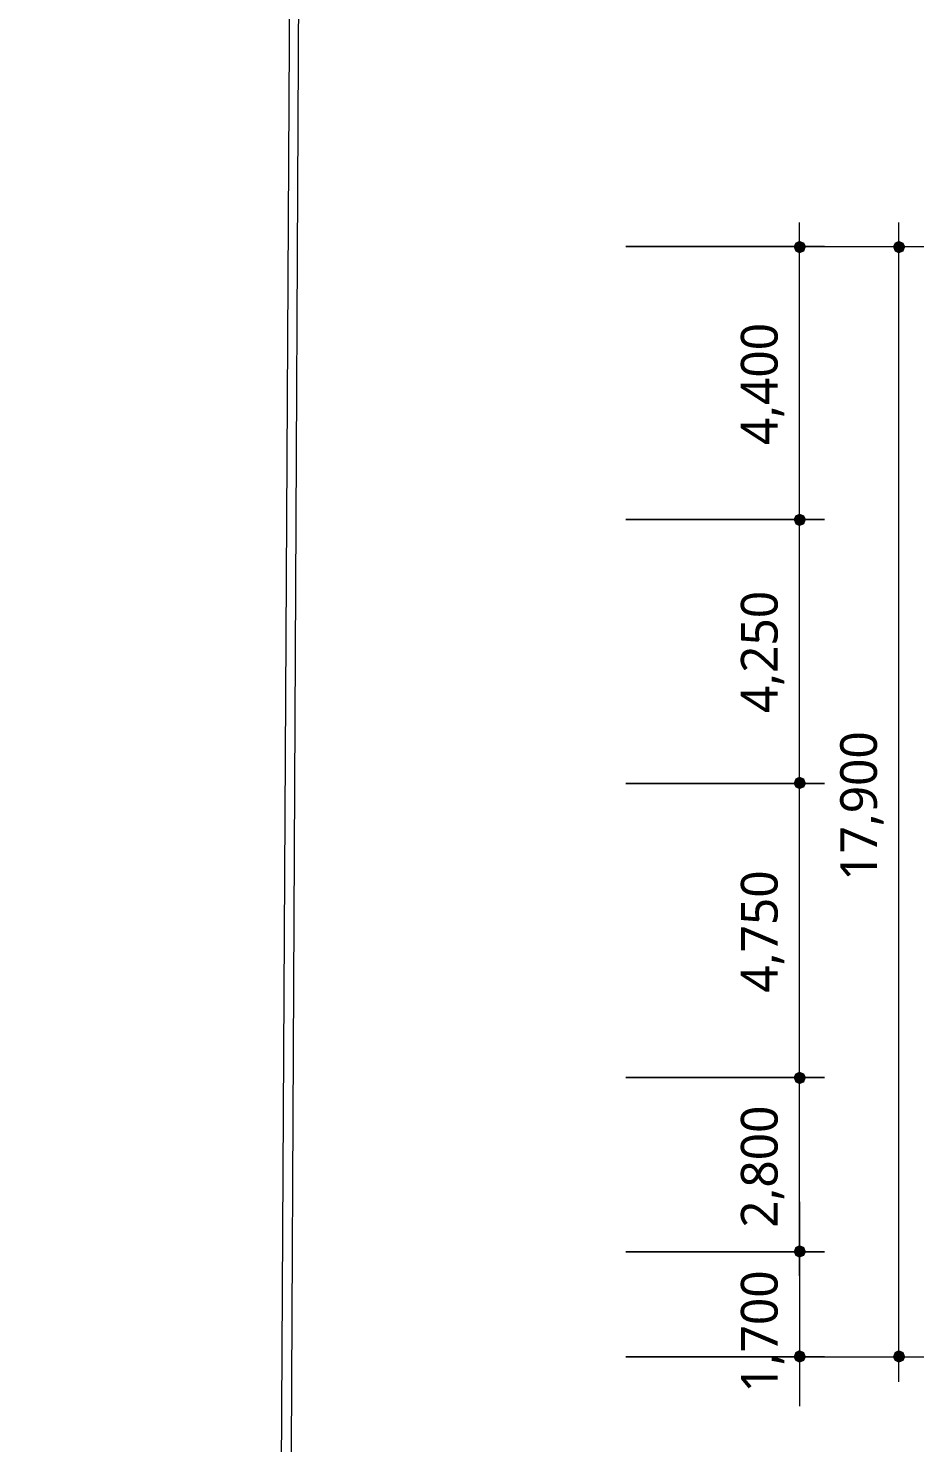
# Model space of a CAD drawing. Header units: millimetres. Extents: x -4011 to 126995, y -1911 to 106700.
# Drawn here: x 112558 to 126995, y 19337 to 42148 of the extents above; entities that cross this region are included whole.
import ezdxf

# ---------------------------------------------------------------- set-up
doc = ezdxf.new("R2010")
doc.units = ezdxf.units.MM
for name, color, linetype in [('PDF_문자', 7, 'Continuous'), ('PDF_솔리드 채우기', 7, 'Continuous'), ('PDF_형상', 7, 'Continuous')]:
    doc.layers.add(name, color=color, linetype=linetype)
doc.styles.add('PDF 맑은 고딕', font='malgun.ttf')

msp = doc.modelspace()

# ---------------------------------------------------------------- linework, layer by layer
at = {"layer": 'PDF_솔리드 채우기', "transparency": 33554559}
for points in [[(124927, 38689), (124896, 38627), (124990, 38627)], [(124896, 38627), (124927, 38549), (124990, 38627)], [(124990, 38720), (124927, 38689), (124990, 38627)], [(124927, 38549), (124990, 38518), (124990, 38627)], [(125067, 38689), (124990, 38720), (124990, 38627)], [(125098, 38627), (125067, 38689), (124990, 38627)], [(124990, 38518), (125067, 38549), (124990, 38627)], [(125067, 38549), (125098, 38627), (124990, 38627)], [(126528, 38689), (126497, 38627), (126591, 38627)], [(126497, 38627), (126528, 38549), (126591, 38627)], [(126591, 38720), (126528, 38689), (126591, 38627)], [(126528, 38549), (126591, 38518), (126591, 38627)], [(126668, 38689), (126591, 38720), (126591, 38627)], [(126699, 38627), (126668, 38689), (126591, 38627)], [(126591, 38518), (126668, 38549), (126591, 38627)], [(126668, 38549), (126699, 38627), (126591, 38627)], [(124927, 34290), (124896, 34228), (124990, 34228)], [(124927, 34290), (124896, 34228), (124990, 34228)], [(124896, 34228), (124927, 34150), (124990, 34228)], [(124896, 34228), (124927, 34150), (124990, 34228)], [(124990, 34321), (124927, 34290), (124990, 34228)], [(124990, 34321), (124927, 34290), (124990, 34228)], [(124927, 34150), (124990, 34119), (124990, 34228)], [(124927, 34150), (124990, 34119), (124990, 34228)], [(125067, 34290), (124990, 34321), (124990, 34228)], [(125067, 34290), (124990, 34321), (124990, 34228)], [(125098, 34228), (125067, 34290), (124990, 34228)], [(125098, 34228), (125067, 34290), (124990, 34228)], [(124990, 34119), (125067, 34150), (124990, 34228)], [(125067, 34150), (125098, 34228), (124990, 34228)], [(124990, 34119), (125067, 34150), (124990, 34228)], [(125067, 34150), (125098, 34228), (124990, 34228)], [(124927, 30047), (124896, 29969), (124990, 29969)], [(124927, 30047), (124896, 29969), (124990, 29969)], [(124896, 29969), (124927, 29907), (124990, 29969)], [(124896, 29969), (124927, 29907), (124990, 29969)], [(124990, 30078), (124927, 30047), (124990, 29969)], [(124990, 30078), (124927, 30047), (124990, 29969)], [(124927, 29907), (124990, 29876), (124990, 29969)], [(124927, 29907), (124990, 29876), (124990, 29969)], [(125067, 30047), (124990, 30078), (124990, 29969)], [(125067, 30047), (124990, 30078), (124990, 29969)], [(125098, 29969), (125067, 30047), (124990, 29969)], [(125098, 29969), (125067, 30047), (124990, 29969)], [(124990, 29876), (125067, 29907), (124990, 29969)], [(125067, 29907), (125098, 29969), (124990, 29969)], [(124990, 29876), (125067, 29907), (124990, 29969)], [(125067, 29907), (125098, 29969), (124990, 29969)], [(124990, 25321), (124927, 25290), (124990, 25228)], [(124990, 25321), (124927, 25290), (124990, 25228)], [(125067, 25290), (124990, 25321), (124990, 25228)], [(125067, 25290), (124990, 25321), (124990, 25228)], [(124927, 25290), (124896, 25228), (124990, 25228)], [(124927, 25290), (124896, 25228), (124990, 25228)], [(124896, 25228), (124927, 25150), (124990, 25228)], [(124896, 25228), (124927, 25150), (124990, 25228)], [(124927, 25150), (124990, 25119), (124990, 25228)], [(124927, 25150), (124990, 25119), (124990, 25228)], [(125098, 25228), (125067, 25290), (124990, 25228)], [(125098, 25228), (125067, 25290), (124990, 25228)], [(124990, 25119), (125067, 25150), (124990, 25228)], [(125067, 25150), (125098, 25228), (124990, 25228)], [(124990, 25119), (125067, 25150), (124990, 25228)], [(125067, 25150), (125098, 25228), (124990, 25228)], [(124927, 22492), (124896, 22415), (124990, 22415)], [(124927, 22492), (124896, 22415), (124990, 22415)], [(124896, 22415), (124927, 22352), (124990, 22415)], [(124896, 22415), (124927, 22352), (124990, 22415)], [(124990, 22523), (124927, 22492), (124990, 22415)], [(124990, 22523), (124927, 22492), (124990, 22415)], [(124927, 22352), (124990, 22321), (124990, 22415)], [(124927, 22352), (124990, 22321), (124990, 22415)], [(125067, 22492), (124990, 22523), (124990, 22415)], [(125067, 22492), (124990, 22523), (124990, 22415)], [(125098, 22415), (125067, 22492), (124990, 22415)], [(125098, 22415), (125067, 22492), (124990, 22415)], [(124990, 22321), (125067, 22352), (124990, 22415)], [(125067, 22352), (125098, 22415), (124990, 22415)], [(124990, 22321), (125067, 22352), (124990, 22415)], [(125067, 22352), (125098, 22415), (124990, 22415)], [(124927, 20798), (124896, 20720), (124990, 20720)], [(124990, 20829), (124927, 20798), (124990, 20720)], [(125067, 20798), (124990, 20829), (124990, 20720)], [(125098, 20720), (125067, 20798), (124990, 20720)], [(126528, 20798), (126497, 20720), (126591, 20720)], [(126591, 20829), (126528, 20798), (126591, 20720)], [(126668, 20798), (126591, 20829), (126591, 20720)], [(126699, 20720), (126668, 20798), (126591, 20720)], [(124896, 20720), (124927, 20658), (124990, 20720)], [(124927, 20658), (124990, 20627), (124990, 20720)], [(124990, 20627), (125067, 20658), (124990, 20720)], [(125067, 20658), (125098, 20720), (124990, 20720)], [(126497, 20720), (126528, 20658), (126591, 20720)], [(126528, 20658), (126591, 20627), (126591, 20720)], [(126591, 20627), (126668, 20658), (126591, 20720)], [(126668, 20658), (126699, 20720), (126591, 20720)]]:
    msp.add_solid(points, dxfattribs=at)
at = {"layer": 'PDF_형상', "lineweight": 5}
for points in [[(110409, 44503), (121803, 43337), (116922, 43834), (116782, 16026)], [(116627, 16026), (116782, 43850)], [(124990, 33824), (124990, 39016)], [(126591, 39016), (126591, 20316)], [(125394, 38627), (122192, 38627), (126995, 38627)], [(124990, 29565), (124990, 34617)], [(124990, 24824), (124990, 30373)], [(124990, 22026), (124990, 25617)], [(124990, 23223), (124990, 22415), (124990, 20720), (124990, 19927)], [(125394, 20720), (122192, 20720), (126995, 20720)]]:
    msp.add_lwpolyline(points, dxfattribs=at)
for points in [[(125394, 34228), (122192, 34228)], [(125394, 29969), (122192, 29969)], [(125394, 25228), (122192, 25228)], [(125394, 22415), (122192, 22415)]]:
    msp.add_lwpolyline(points, close=True, dxfattribs=at)

# ---------------------------------------------------------------- texts
at = {"layer": 'PDF_문자', "char_height": 592.1, "attachment_point": 4, "rotation": 90, "style": 'PDF 맑은 고딕'}
for s, insert in [('4,400', (124397, 35425)), ('4,250', (124397, 31104)), ('17,900', (125998, 28399)), ('4,750', (124397, 26596)), ('2,800', (124397, 22803)), ('1,700', (124397, 20145))]:
    msp.add_mtext(s, dxfattribs=dict(at, insert=insert))

doc.saveas('drawing.dxf')
